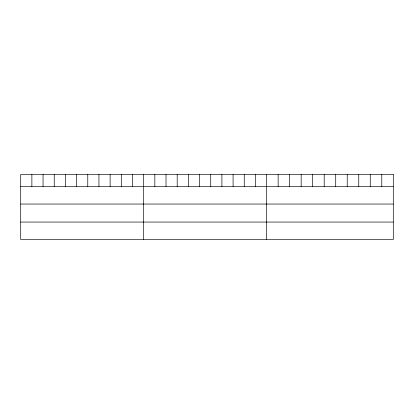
<?xml version="1.0" encoding="UTF-8"?>
<svg xmlns="http://www.w3.org/2000/svg" width="414" height="414" viewBox="0 0 414 414"><rect width="100%" height="100%" fill="white"/><g stroke="black" fill="none" stroke-linecap="round" stroke-linejoin="round"><path stroke-width="0.62" d="M20.7 186.574L393.3 186.574M20.7 204.05L393.3 204.05M20.7 222.059L393.3 222.059M381.786 174.465L381.786 186.574M370.266 174.465L370.266 186.574M358.752 174.465L358.752 186.574M347.232 174.465L347.232 186.574M335.718 174.465L335.718 186.574M324.198 174.465L324.198 186.574M312.684 174.465L312.684 186.574M301.164 174.465L301.164 186.574M289.65 174.465L289.65 186.574M278.13 174.465L278.13 186.574M266.616 174.465L266.616 239.535M255.438 174.465L255.438 186.574M244.26 174.465L244.26 186.574M233.082 174.465L233.082 186.574M221.904 174.465L221.904 186.574M210.726 174.465L210.726 186.574M199.548 174.465L199.548 186.574M188.37 174.465L188.37 186.574M177.192 174.465L177.192 186.574M166.014 174.465L166.014 186.574M154.836 174.465L154.836 186.574M143.658 174.465L143.658 239.535M132.48 174.465L132.48 186.574M121.302 174.465L121.302 186.574M110.124 174.465L110.124 186.574M98.946 174.465L98.946 186.574M87.768 174.465L87.768 186.574M76.59 174.465L76.59 186.574M65.412 174.465L65.412 186.574M54.234 174.465L54.234 186.574M43.056 174.465L43.056 186.574M31.878 174.465L31.878 186.574M393.3 174.465L20.7 174.465L20.7 239.535L393.3 239.535L393.3 174.465"/></g></svg>
